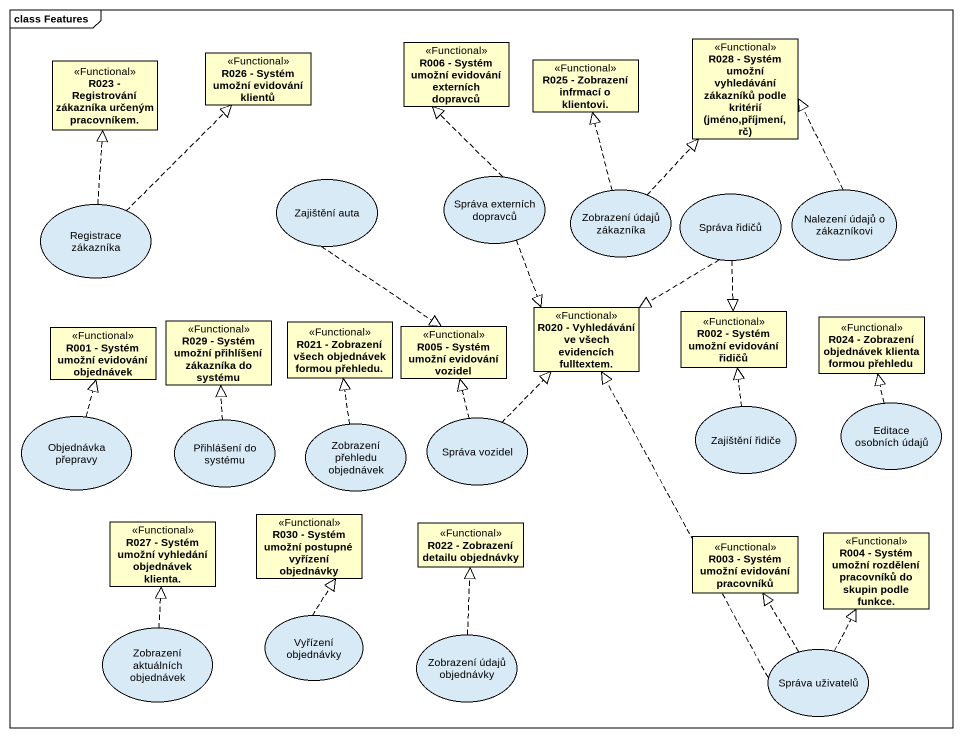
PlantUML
@startuml
mainframe class Features
allowmixing
hide circle
hide empty members
class "R028 - Systém umožní vyhledávání zákazníků podle kritérií (jméno,příjmení, rč)" as R028_Systém_umožní <<Functional>>
class "R023 - Registrování zákazníka určeným pracovníkem." as R023_Registrování_zákazníka <<Functional>>
class "R026 - Systém umožní evidování klientů" as R026_Systém_umožní <<Functional>>
class "R006 - Systém umožní evidování externích dopravců" as R006_Systém_umožní <<Functional>>
class "R025 - Zobrazení infrmací o klientovi." as R025_Zobrazení_infrmací_o <<Functional>>
usecase "Registrace zákazníka" as Registrace_zákazníka
usecase "Zajištění auta" as Zajištění_auta
usecase "Správa externích dopravců" as Správa_externích_dopravců
usecase "Zobrazení údajů zákazníka" as Zobrazení_údajů_zákazníka
usecase "Správa řidičů" as Správa_řidičů
usecase "Nalezení údajů o zákazníkovi" as Nalezení_údajů_o_zákazníkovi
class "R001 - Systém umožní evidování objednávek" as R001_Systém_umožní <<Functional>>
class "R029 - Systém umožní přihlíšení zákazníka do systému" as R029_Systém_umožní <<Functional>>
class "R021 - Zobrazení všech objednávek formou přehledu." as R021_Zobrazení_všech <<Functional>>
class "R005 - Systém umožní evidování vozidel" as R005_Systém_umožní <<Functional>>
class "R020 - Vyhledávání ve všech evidencích fulltextem." as R020_Vyhledávání_ve_všech <<Functional>>
class "R002 - Systém umožní evidování řidičů" as R002_Systém_umožní <<Functional>>
class "R024 - Zobrazení objednávek klienta formou přehledu" as R024_Zobrazení_objednávek <<Functional>>
usecase "Objednávka přepravy" as Objednávka_přepravy
usecase "Přihlášení do systému" as Přihlášení_do_systému
usecase "Zobrazení přehledu objednávek" as Zobrazení_přehledu
usecase "Správa vozidel" as Správa_vozidel
usecase "Zajištění řidiče" as Zajištění_řidiče
usecase "Editace osobních údajů" as Editace_osobních_údajů
class "R030 - Systém umožní postupné vyřízení objednávky" as R030_Systém_umožní_postupné <<Functional>>
class "R027 - Systém umožní vyhledání objednávek klienta." as R027_Systém_umožní <<Functional>>
class "R022 - Zobrazení detailu objednávky" as R022_Zobrazení_detailu <<Functional>>
class "R003 - Systém umožní evidování pracovníků" as R003_Systém_umožní <<Functional>>
class "R004 - Systém umožní rozdělení pracovníků do skupin podle funkce." as R004_Systém_umožní <<Functional>>
usecase "Zobrazení aktuálních objednávek" as Zobrazení_aktuálních
usecase "Vyřízení objednávky" as Vyřízení_objednávky
usecase "Zobrazení údajů objednávky" as Zobrazení_údajů_objednávky
usecase "Správa uživatelů" as Správa_uživatelů
Registrace_zákazníka .up.|> R023_Registrování_zákazníka
Registrace_zákazníka .up.|> R026_Systém_umožní
Zajištění_auta ..|> R005_Systém_umožní
Správa_externích_dopravců .up.|> R006_Systém_umožní
Správa_externích_dopravců ..|> R020_Vyhledávání_ve_všech
Zobrazení_údajů_zákazníka .up.|> R028_Systém_umožní
Zobrazení_údajů_zákazníka .up.|> R025_Zobrazení_infrmací_o
Správa_řidičů ..|> R020_Vyhledávání_ve_všech
Správa_řidičů ..|> R002_Systém_umožní
Nalezení_údajů_o_zákazníkovi .up.|> R028_Systém_umožní
Objednávka_přepravy .up.|> R001_Systém_umožní
Přihlášení_do_systému .up.|> R029_Systém_umožní
Zobrazení_přehledu .up.|> R021_Zobrazení_všech
Správa_vozidel .up.|> R005_Systém_umožní
Správa_vozidel .up.|> R020_Vyhledávání_ve_všech
Zajištění_řidiče .up.|> R002_Systém_umožní
Editace_osobních_údajů .up.|> R024_Zobrazení_objednávek
Zobrazení_aktuálních .up.|> R027_Systém_umožní
Vyřízení_objednávky .up.|> R030_Systém_umožní_postupné
Zobrazení_údajů_objednávky .up.|> R022_Zobrazení_detailu
Správa_uživatelů .up.|> R020_Vyhledávání_ve_všech
Správa_uživatelů .up.|> R003_Systém_umožní
Správa_uživatelů .up.|> R004_Systém_umožní
@enduml
